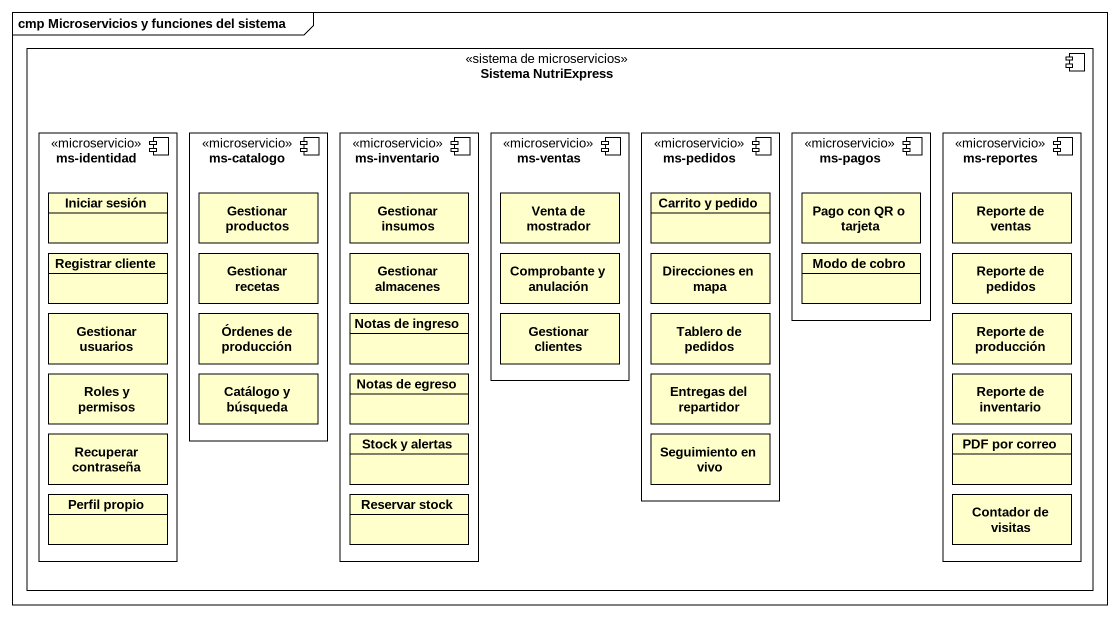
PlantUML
@startuml
mainframe cmp Microservicios y funciones del sistema
hide circle
hide empty members
component "Sistema NutriExpress" as Sistema_NutriExpress <<sistema de microservicios>> {
  component "ms-identidad" as ms_identidad <<microservicio>> {
    class "Iniciar sesión" as Iniciar_sesión
    class "Registrar cliente" as Registrar_cliente
    class "Gestionar usuarios" as Gestionar_usuarios
    class "Roles y permisos" as Roles_y_permisos
    class "Recuperar contraseña" as Recuperar_contraseña
    class "Perfil propio" as Perfil_propio
  }
  component "ms-catalogo" as ms_catalogo <<microservicio>> {
    class "Gestionar productos" as Gestionar_productos
    class "Gestionar recetas" as Gestionar_recetas
    class "Órdenes de producción" as Órdenes_de_producción
    class "Catálogo y búsqueda" as Catálogo_y_búsqueda
  }
  component "ms-inventario" as ms_inventario <<microservicio>> {
    class "Gestionar insumos" as Gestionar_insumos
    class "Gestionar almacenes" as Gestionar_almacenes
    class "Notas de ingreso" as Notas_de_ingreso
    class "Notas de egreso" as Notas_de_egreso
    class "Stock y alertas" as Stock_y_alertas
    class "Reservar stock" as Reservar_stock
  }
  component "ms-ventas" as ms_ventas <<microservicio>> {
    class "Venta de mostrador" as Venta_de_mostrador
    class "Comprobante y anulación" as Comprobante_y_anulación
    class "Gestionar clientes" as Gestionar_clientes
  }
  component "ms-pedidos" as ms_pedidos <<microservicio>> {
    class "Carrito y pedido" as Carrito_y_pedido
    class "Direcciones en mapa" as Direcciones_en_mapa
    class "Tablero de pedidos" as Tablero_de_pedidos
    class "Entregas del repartidor" as Entregas_del_repartidor
    class "Seguimiento en vivo" as Seguimiento_en_vivo
  }
  component "ms-pagos" as ms_pagos <<microservicio>> {
    class "Pago con QR o tarjeta" as Pago_con_QR_o_tarjeta
    class "Modo de cobro" as Modo_de_cobro
  }
  component "ms-reportes" as ms_reportes <<microservicio>> {
    class "Reporte de ventas" as Reporte_de_ventas
    class "Reporte de pedidos" as Reporte_de_pedidos
    class "Reporte de producción" as Reporte_de_producción
    class "Reporte de inventario" as Reporte_de_inventario
    class "PDF por correo" as PDF_por_correo
    class "Contador de visitas" as Contador_de_visitas
  }
}
@enduml
